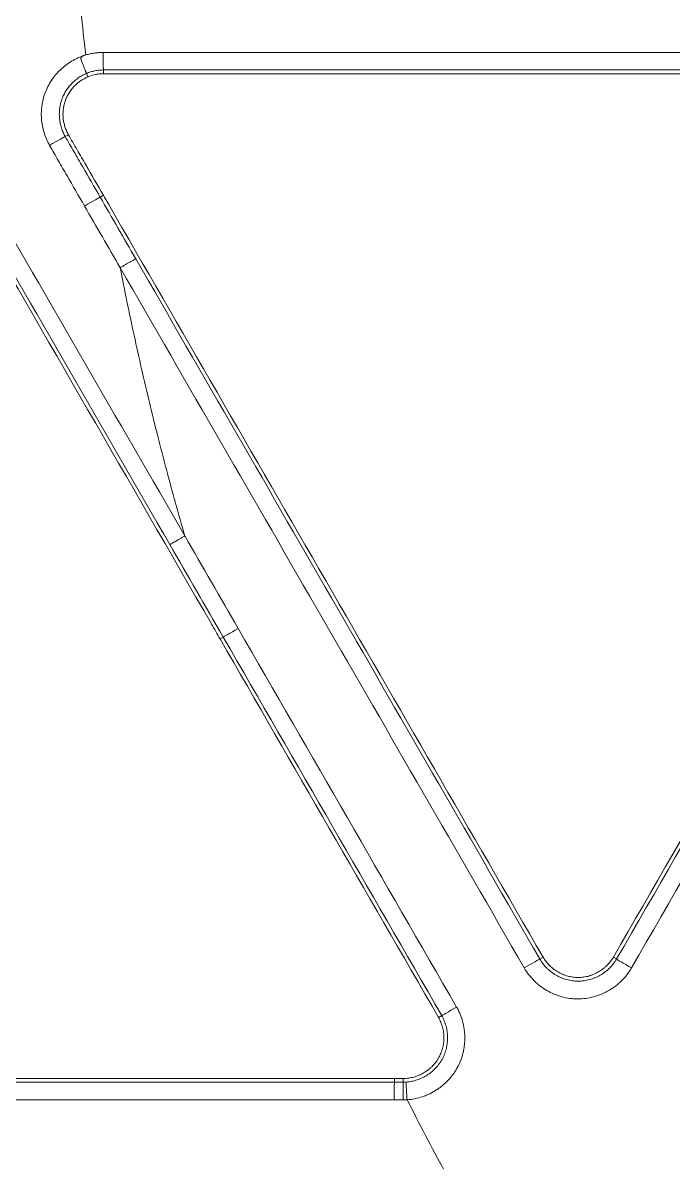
# Model space of a CAD drawing. Header units: inches. Extents: x 405346 to 489838, y -25612 to 14934.
# Drawn here: x 467106.82 to 467124.34, y 4229.87 to 4260.56 of the extents above; entities that cross this region are included whole.
import ezdxf

# ---------------------------------------------------------------- set-up
doc = ezdxf.new("R2010")
doc.units = ezdxf.units.IN
doc.header["$LTSCALE"] = 200
doc.header["$MEASUREMENT"] = 0
doc.layers.add('SS-EQ', color=2, linetype='Continuous', lineweight=20)

# ---------------------------------------------------------------- blocks, each defined once
blk = doc.blocks.new('4way무풍')
at = {"layer": 'SS-EQ'}
for p, q in [((-135.735, -62.234), (-135.736, -62.234)), ((-135.736, -62.234), (-135.698, -62.326)), ((-135.276, -62.142), (-135.276, -62.242)), ((-136.224, -63.884), (-136.31, -63.933)), ((-135.367, -65.566), (-135.281, -65.516)), ((-132.051, -77.413), (-132.138, -77.463)), ((-123.522, -86.082), (-123.436, -86.032)), ((-121.541, -86.032), (-121.454, -86.082)), ((-126.252, -87.657), (-126.165, -87.607)), ((-127.438, -89.399), (-127.438, -89.299)), ((-127.2, -89.399), (-127.2, -89.299))]:
    blk.add_line(p, q, dxfattribs=at)
for centre, major_axis, ratio, start_param, end_param in [((-135.276, -61.668), (0, -0.474), 0.024307, 4.718434, 6.248268), ((-136.72, -64.17), (0.41, 0.237), 0.006808, 0.034907, 1.595016), ((-135.777, -65.803), (-0.41, -0.237), 0.006464, 3.1765, 4.736502), ((-131.641, -77.176), (0.41, 0.237), 0.004216, 1.594272, 3.106686), ((-123.933, -86.318), (0.41, 0.237), 0.001439, 0.034907, 1.593108), ((-121.044, -86.318), (0.41, -0.237), 0.018509, 3.176505, 4.700632), ((-125.755, -87.371), (-0.41, -0.237), 0.001594, 4.734953, 6.248279), ((-127.437, -89.872), (0, 0.474), 0.020462, 0.035092, 1.580893), ((-127.199, -89.872), (0, 0.474), 0.020422, 0.034938, 1.580919)]:
    blk.add_ellipse(centre, major_axis=major_axis, ratio=ratio, start_param=start_param, end_param=end_param, dxfattribs=at)
for points, knots in [([(-0.032, -346.294), (-6.969, -346.294), (-13.906, -346.294), (-27.78, -346.294), (-34.717, -346.294), (-55.528, -346.294), (-69.403, -346.294), (-97.151, -346.294), (-111.025, -346.294), (-138.774, -346.294), (-152.648, -346.294), (-180.396, -346.294), (-194.27, -346.294), (-215.082, -346.294), (-222.019, -346.294), (-235.893, -346.294), (-242.83, -346.294), (-253.236, -346.294), (-256.704, -346.293), (-263.641, -346.293), (-267.11, -346.294), (-272.313, -346.294), (-274.047, -346.294), (-276.648, -346.294), (-277.515, -346.294), (-279.25, -346.294), (-280.117, -346.293), (-281.418, -346.293), (-281.851, -346.293), (-282.718, -346.293), (-283.152, -346.293), (-283.802, -346.293), (-284.019, -346.294), (-284.453, -346.294), (-284.669, -346.294), (-285.103, -346.294), (-285.32, -346.293), (-285.753, -346.291), (-285.97, -346.288), (-286.62, -346.277), (-287.053, -346.265), (-287.92, -346.232), (-288.353, -346.21), (-289.653, -346.133), (-290.519, -346.062), (-291.817, -345.929), (-292.25, -345.88), (-292.899, -345.799), (-293.116, -345.771), (-293.548, -345.713), (-294.627, -345.561), (-295.697, -345.382), (-298.249, -344.898), (-299.929, -344.504), (-302.417, -343.81), (-304.065, -343.313), (-305.692, -342.746), (-308.116, -341.843), (-309.711, -341.172), (-311.481, -340.336), (-311.677, -340.242), (-312.069, -340.051), (-312.265, -339.955), (-312.85, -339.663), (-313.238, -339.464), (-314.393, -338.857), (-315.91, -338.018), (-317.384, -337.119), (-318.837, -336.19), (-319.553, -335.711), (-320.962, -334.724), (-322.351, -333.708), (-324.369, -332.095), (-326.323, -330.394), (-327.582, -329.2), (-328.355, -328.435), (-328.586, -328.204), (-328.815, -327.971), (-328.968, -327.815), (-329.044, -327.737), (-329.423, -327.345), (-329.723, -327.029), (-330.61, -326.073), (-331.762, -324.777), (-333.398, -322.77), (-334.43, -321.391), (-335.932, -319.291), (-336.873, -317.851), (-338.196, -315.627), (-339.047, -314.124), (-339.838, -312.58), (-340.313, -311.601), (-340.454, -311.306), (-340.593, -311.01), (-340.685, -310.813), (-340.731, -310.713), (-340.958, -310.218), (-341.135, -309.821), (-341.654, -308.624), (-342.309, -307.019), (-343.186, -304.583), (-343.7, -302.939), (-344.419, -300.46), (-344.828, -298.788), (-345.336, -296.251), (-345.487, -295.401), (-345.755, -293.691), (-345.871, -292.831), (-345.994, -291.749), (-346.017, -291.533), (-346.062, -291.099), (-346.083, -290.882), (-346.143, -290.23), (-346.178, -289.796), (-346.239, -288.927), (-346.265, -288.493), (-346.307, -287.624), (-346.324, -287.19), (-346.342, -286.538), (-346.347, -286.321), (-346.354, -285.886), (-346.356, -285.669), (-346.359, -285.235), (-346.359, -285.017), (-346.359, -284.583), (-346.359, -284.366), (-346.358, -283.714), (-346.358, -283.28), (-346.358, -282.411), (-346.358, -281.976), (-346.358, -280.673), (-346.358, -279.804), (-346.359, -278.066), (-346.359, -277.197), (-346.359, -274.59), (-346.359, -272.852), (-346.358, -264.163), (-346.358, -257.211), (-346.359, -236.356), (-346.359, -222.453), (-346.359, -194.646), (-346.359, -180.743), (-346.359, -152.936), (-346.359, -139.033), (-346.359, -111.226), (-346.359, -69.517), (-346.359, -27.807), (-346.359, 0)], [0, 0, 0, 0, 0.03125, 0.03125, 0.0625, 0.0625, 0.125, 0.125, 0.1875, 0.1875, 0.25, 0.25, 0.3125, 0.3125, 0.34375, 0.34375, 0.375, 0.375, 0.390625, 0.390625, 0.40625, 0.40625, 0.414063, 0.414063, 0.417969, 0.417969, 0.421875, 0.421875, 0.423828, 0.423828, 0.425781, 0.425781, 0.426758, 0.426758, 0.427734, 0.427734, 0.428711, 0.428711, 0.429688, 0.429688, 0.431641, 0.431641, 0.433594, 0.433594, 0.4375, 0.4375, 0.439453, 0.439453, 0.44043, 0.44043, 0.441406, 0.445313, 0.445313, 0.453125, 0.453125, 0.457031, 0.460938, 0.460938, 0.46875, 0.46875, 0.469727, 0.469727, 0.470703, 0.470703, 0.472656, 0.472656, 0.476563, 0.480469, 0.480469, 0.484375, 0.484375, 0.488281, 0.492188, 0.496094, 0.5, 0.5, 0.500977, 0.501465, 0.501465, 0.501953, 0.501953, 0.503906, 0.503906, 0.507813, 0.511719, 0.515625, 0.515625, 0.523438, 0.523438, 0.527344, 0.53125, 0.53125, 0.532227, 0.532715, 0.532715, 0.533203, 0.533203, 0.535156, 0.535156, 0.539063, 0.542969, 0.546875, 0.546875, 0.554688, 0.554688, 0.558594, 0.558594, 0.5625, 0.5625, 0.563477, 0.563477, 0.564453, 0.564453, 0.566406, 0.566406, 0.568359, 0.568359, 0.570313, 0.570313, 0.571289, 0.571289, 0.572266, 0.572266, 0.573242, 0.573242, 0.574219, 0.574219, 0.576172, 0.576172, 0.578125, 0.578125, 0.582031, 0.582031, 0.585938, 0.585938, 0.59375, 0.59375, 0.625, 0.625, 0.6875, 0.6875, 0.75, 0.75, 0.8125, 0.8125, 0.875, 1, 1, 1, 1]), ([(-345.164, 0), (-345.164, -27.72), (-345.163, -69.3), (-345.162, -110.879), (-345.161, -138.599), (-345.16, -152.459), (-345.158, -180.179), (-345.157, -194.038), (-345.154, -221.758), (-345.152, -235.618), (-345.147, -256.408), (-345.146, -263.338), (-345.145, -272), (-345.144, -273.733), (-345.144, -276.331), (-345.144, -277.198), (-345.143, -278.93), (-345.142, -279.796), (-345.142, -281.096), (-345.141, -281.529), (-345.141, -282.395), (-345.141, -282.828), (-345.141, -283.694), (-345.141, -284.128), (-345.14, -284.777), (-345.139, -284.994), (-345.136, -285.427), (-345.134, -285.643), (-345.124, -286.293), (-345.113, -286.726), (-345.08, -287.592), (-345.06, -288.025), (-345.009, -288.891), (-344.978, -289.324), (-344.926, -289.973), (-344.898, -290.298), (-344.868, -290.623), (-344.847, -290.839), (-344.836, -290.947), (-344.736, -291.92), (-344.629, -292.78), (-344.379, -294.49), (-344.236, -295.341), (-343.754, -297.876), (-343.361, -299.547), (-342.665, -302.025), (-342.166, -303.667), (-341.312, -306.101), (-340.67, -307.704), (-340.162, -308.899), (-339.901, -309.494), (-339.629, -310.087), (-339.446, -310.481), (-339.353, -310.678), (-338.885, -311.657), (-338.495, -312.43), (-337.684, -313.955), (-337.263, -314.706), (-336.391, -316.189), (-335.94, -316.919), (-335.007, -318.36), (-334.525, -319.069), (-333.532, -320.468), (-332.508, -321.846), (-330.881, -323.85), (-329.735, -325.144), (-328.853, -326.098), (-328.555, -326.413), (-328.177, -326.804), (-328.101, -326.882), (-327.949, -327.038), (-327.721, -327.27), (-327.491, -327.501), (-326.721, -328.264), (-325.466, -329.454), (-323.518, -331.15), (-321.504, -332.756), (-320.119, -333.767), (-318.711, -334.749), (-317.997, -335.224), (-316.546, -336.146), (-315.81, -336.593), (-314.315, -337.455), (-313.557, -337.871), (-312.595, -338.371), (-312.305, -338.52), (-312.014, -338.667), (-311.819, -338.764), (-311.722, -338.813), (-311.235, -339.053), (-310.844, -339.241), (-309.666, -339.791), (-308.875, -340.139), (-307.283, -340.8), (-305.68, -341.425), (-303.244, -342.258), (-301.598, -342.743), (-299.114, -343.417), (-297.436, -343.797), (-294.888, -344.259), (-294.033, -344.395), (-292.957, -344.543), (-292.742, -344.571), (-292.31, -344.625), (-291.663, -344.704), (-291.015, -344.771), (-289.72, -344.892), (-288.856, -344.954), (-287.56, -345.019), (-287.128, -345.036), (-286.48, -345.054), (-286.264, -345.059), (-285.831, -345.067), (-285.615, -345.069), (-285.183, -345.073), (-284.967, -345.074), (-284.534, -345.075), (-284.318, -345.075), (-283.67, -345.076), (-283.237, -345.076), (-282.589, -345.076), (-282.373, -345.076), (-281.94, -345.076), (-281.724, -345.076), (-281.075, -345.076), (-280.643, -345.077), (-279.346, -345.077), (-278.481, -345.078), (-276.752, -345.079), (-275.887, -345.079), (-273.293, -345.079), (-271.563, -345.08), (-262.916, -345.081), (-255.998, -345.082), (-242.162, -345.085), (-235.244, -345.086), (-221.408, -345.089), (-214.49, -345.09), (-193.736, -345.092), (-179.9, -345.094), (-152.228, -345.096), (-138.392, -345.096), (-110.72, -345.097), (-96.884, -345.098), (-69.212, -345.098), (-55.376, -345.099), (-34.622, -345.099), (-27.704, -345.099), (-13.868, -345.099), (-6.95, -345.099), (-0.032, -345.099)], [0, 0, 0, 0, 0.125, 0.1875, 0.1875, 0.25, 0.25, 0.3125, 0.3125, 0.375, 0.375, 0.40625, 0.40625, 0.414063, 0.414063, 0.417969, 0.417969, 0.421875, 0.421875, 0.423828, 0.423828, 0.425781, 0.425781, 0.427734, 0.427734, 0.428711, 0.428711, 0.429688, 0.429688, 0.431641, 0.431641, 0.433594, 0.433594, 0.435547, 0.435547, 0.436523, 0.437012, 0.437012, 0.4375, 0.4375, 0.441406, 0.441406, 0.445313, 0.445313, 0.453125, 0.453125, 0.457031, 0.460938, 0.464844, 0.464844, 0.466797, 0.467773, 0.467773, 0.46875, 0.46875, 0.472656, 0.472656, 0.476563, 0.476563, 0.480469, 0.480469, 0.484375, 0.484375, 0.488281, 0.492188, 0.496094, 0.496094, 0.498047, 0.498047, 0.498535, 0.498535, 0.499023, 0.5, 0.5, 0.503906, 0.507813, 0.511719, 0.515625, 0.515625, 0.519531, 0.519531, 0.523438, 0.523438, 0.527344, 0.527344, 0.52832, 0.528809, 0.528809, 0.529297, 0.529297, 0.53125, 0.53125, 0.535156, 0.535156, 0.539063, 0.542969, 0.546875, 0.546875, 0.554688, 0.554688, 0.558594, 0.558594, 0.55957, 0.55957, 0.560547, 0.5625, 0.5625, 0.566406, 0.566406, 0.568359, 0.568359, 0.569336, 0.569336, 0.570313, 0.570313, 0.571289, 0.571289, 0.572266, 0.572266, 0.574219, 0.574219, 0.575195, 0.575195, 0.576172, 0.576172, 0.578125, 0.578125, 0.582031, 0.582031, 0.585938, 0.585938, 0.59375, 0.59375, 0.625, 0.625, 0.65625, 0.65625, 0.6875, 0.6875, 0.75, 0.75, 0.8125, 0.8125, 0.875, 0.875, 0.9375, 0.9375, 0.96875, 0.96875, 1, 1, 1, 1]), ([(-135.751, -61.733), (-135.798, -61.345), (-135.893, -60.568), (-135.972, -59.789), (-136.011, -59.4)], [0, 0, 0, 0, 0.500002, 1, 1, 1, 1]), ([(-135.751, -61.737), (-135.713, -61.726), (-135.675, -61.716), (-135.598, -61.7), (-135.56, -61.693), (-135.482, -61.682), (-135.443, -61.678), (-135.365, -61.673), (-135.326, -61.671), (-135.287, -61.671)], [0, 0, 0, 0, 0.25, 0.25, 0.5, 0.5, 0.75, 0.75, 1, 1, 1, 1]), ([(-136.731, -64.173), (-136.763, -64.118), (-136.791, -64.062), (-136.841, -63.946), (-136.862, -63.887), (-136.899, -63.767), (-136.914, -63.706), (-136.937, -63.581), (-136.944, -63.518), (-136.953, -63.393), (-136.954, -63.33), (-136.951, -63.236), (-136.948, -63.205), (-136.942, -63.142), (-136.939, -63.11), (-136.914, -62.953), (-136.881, -62.832), (-136.811, -62.658), (-136.784, -62.601), (-136.723, -62.49), (-136.689, -62.436), (-136.617, -62.333), (-136.578, -62.284), (-136.516, -62.213), (-136.484, -62.179), (-136.45, -62.146), (-136.427, -62.124), (-136.415, -62.113), (-136.356, -62.06), (-136.259, -61.98), (-136.153, -61.913), (-136.071, -61.867), (-136.043, -61.852), (-135.986, -61.825), (-135.957, -61.812), (-135.869, -61.775), (-135.811, -61.75), (-135.752, -61.726)], [0, 0, 0, 0, 0.0625, 0.0625, 0.125, 0.125, 0.1875, 0.1875, 0.25, 0.25, 0.3125, 0.3125, 0.34375, 0.34375, 0.375, 0.375, 0.5, 0.5, 0.5625, 0.5625, 0.625, 0.625, 0.6875, 0.6875, 0.71875, 0.734375, 0.734375, 0.75, 0.75, 0.8125, 0.875, 0.875, 0.90625, 0.90625, 0.9375, 0.9375, 1, 1, 1, 1]), ([(-135.751, -61.733), (-135.768, -61.739), (-135.785, -61.745), (-135.81, -61.755), (-135.819, -61.759), (-135.835, -61.766), (-135.843, -61.77), (-135.855, -61.777), (-135.859, -61.779), (-135.866, -61.785), (-135.87, -61.788), (-135.876, -61.794), (-135.878, -61.798), (-135.882, -61.806), (-135.883, -61.811), (-135.885, -61.82), (-135.885, -61.824), (-135.884, -61.833), (-135.884, -61.838), (-135.882, -61.851), (-135.88, -61.86), (-135.873, -61.885), (-135.867, -61.902), (-135.856, -61.935), (-135.85, -61.951), (-135.839, -61.982), (-135.833, -61.997), (-135.821, -62.026), (-135.816, -62.04), (-135.799, -62.081), (-135.789, -62.105), (-135.776, -62.138), (-135.771, -62.148), (-135.763, -62.167), (-135.756, -62.184), (-135.75, -62.198), (-135.745, -62.21), (-135.743, -62.215), (-135.739, -62.223), (-135.737, -62.228), (-135.735, -62.231), (-135.735, -62.233), (-135.735, -62.233), (-135.735, -62.234)], [0, 0, 0, 0, 0.0625, 0.0625, 0.09375, 0.09375, 0.125, 0.125, 0.140625, 0.140625, 0.15625, 0.15625, 0.171875, 0.171875, 0.1875, 0.1875, 0.203125, 0.203125, 0.21875, 0.21875, 0.25, 0.25, 0.3125, 0.3125, 0.375, 0.375, 0.4375, 0.4375, 0.5, 0.5, 0.625, 0.625, 0.6875, 0.6875, 0.75, 0.8125, 0.8125, 0.875, 0.875, 0.9375, 0.96875, 0.96875, 1, 1, 1, 1]), ([(-135.736, -62.234), (-135.738, -62.235), (-135.741, -62.236), (-135.746, -62.238), (-135.753, -62.242), (-135.77, -62.249), (-135.804, -62.265), (-135.832, -62.279), (-135.887, -62.31), (-135.958, -62.355), (-136.024, -62.407), (-136.072, -62.449), (-136.088, -62.463), (-136.119, -62.493), (-136.133, -62.508), (-136.177, -62.554), (-136.231, -62.618), (-136.278, -62.688), (-136.311, -62.743), (-136.322, -62.761), (-136.342, -62.799), (-136.351, -62.818), (-136.378, -62.875), (-136.393, -62.914), (-136.42, -62.994), (-136.432, -63.034), (-136.445, -63.096), (-136.449, -63.117), (-136.456, -63.159), (-136.459, -63.18), (-136.465, -63.243), (-136.47, -63.327), (-136.466, -63.411), (-136.46, -63.474), (-136.457, -63.495), (-136.451, -63.537), (-136.447, -63.558), (-136.434, -63.621), (-136.413, -63.703), (-136.384, -63.781), (-136.35, -63.858), (-136.331, -63.896), (-136.31, -63.933)], [0, 0, 0, 0, 0.003906, 0.003906, 0.007812, 0.015625, 0.03125, 0.0625, 0.0625, 0.125, 0.1875, 0.1875, 0.21875, 0.21875, 0.25, 0.25, 0.3125, 0.375, 0.375, 0.40625, 0.40625, 0.4375, 0.4375, 0.5, 0.5, 0.5625, 0.5625, 0.59375, 0.59375, 0.625, 0.625, 0.6875, 0.75, 0.75, 0.78125, 0.78125, 0.8125, 0.8125, 0.875, 0.9375, 0.9375, 1, 1, 1, 1]), ([(-135.276, -62.142), (-135.296, -62.142), (-135.315, -62.142), (-135.355, -62.144), (-135.374, -62.146), (-135.433, -62.152), (-135.472, -62.157), (-135.549, -62.173), (-135.587, -62.183), (-135.663, -62.206), (-135.7, -62.219), (-135.736, -62.234)], [0, 0, 0, 0, 0.125, 0.125, 0.25, 0.25, 0.5, 0.5, 0.75, 0.75, 1, 1, 1, 1]), ([(-135.676, -62.318), (-135.612, -62.293), (-135.546, -62.274), (-135.446, -62.255), (-135.412, -62.25), (-135.344, -62.244), (-135.31, -62.242), (-135.276, -62.242)], [0, 0, 0, 0, 0.5, 0.5, 0.75, 0.75, 1, 1, 1, 1]), ([(-136.224, -63.884), (-136.243, -63.85), (-136.261, -63.815), (-136.292, -63.744), (-136.319, -63.672), (-136.338, -63.597), (-136.35, -63.54), (-136.353, -63.521), (-136.359, -63.482), (-136.361, -63.463), (-136.371, -63.367), (-136.371, -63.289), (-136.36, -63.193), (-136.358, -63.173), (-136.351, -63.135), (-136.348, -63.116), (-136.335, -63.059), (-136.325, -63.022), (-136.3, -62.949), (-136.286, -62.913), (-136.261, -62.861), (-136.253, -62.843), (-136.234, -62.809), (-136.225, -62.792), (-136.174, -62.709), (-136.128, -62.647), (-136.062, -62.577), (-136.048, -62.563), (-136.02, -62.536), (-136.006, -62.522), (-135.962, -62.484), (-135.931, -62.46), (-135.837, -62.394), (-135.77, -62.356), (-135.698, -62.326)], [0, 0, 0, 0, 0.0625, 0.0625, 0.125, 0.1875, 0.1875, 0.21875, 0.21875, 0.25, 0.25, 0.375, 0.375, 0.40625, 0.40625, 0.4375, 0.4375, 0.5, 0.5, 0.5625, 0.5625, 0.59375, 0.59375, 0.625, 0.625, 0.75, 0.75, 0.78125, 0.78125, 0.8125, 0.8125, 0.875, 0.875, 1, 1, 1, 1]), ([(-136.31, -63.933), (-136.231, -64.069), (-136.153, -64.205), (-135.996, -64.477), (-135.917, -64.613), (-135.681, -65.022), (-135.524, -65.294), (-135.367, -65.566)], [0, 0, 0, 0, 0.25, 0.25, 0.500001, 0.500001, 1, 1, 1, 1]), ([(-136.224, -63.884), (-136.145, -64.02), (-136.067, -64.156), (-135.91, -64.428), (-135.831, -64.564), (-135.595, -64.972), (-135.438, -65.244), (-135.281, -65.516)], [0, 0, 0, 0, 0.25, 0.25, 0.5, 0.5, 1, 1, 1, 1]), ([(-135.789, -65.806), (-135.946, -65.534), (-136.103, -65.262), (-136.339, -64.853), (-136.417, -64.717), (-136.574, -64.445), (-136.653, -64.309), (-136.731, -64.173)], [0, 0, 0, 0, 0.499997, 0.499997, 0.749998, 0.749998, 1, 1, 1, 1]), ([(-134.829, -67.467), (-134.803, -67.452), (-134.776, -67.436), (-134.723, -67.406), (-134.698, -67.391), (-134.648, -67.363), (-134.624, -67.349), (-134.578, -67.323), (-134.557, -67.311), (-134.518, -67.289), (-134.5, -67.279), (-134.469, -67.261), (-134.456, -67.253), (-134.434, -67.241), (-134.425, -67.236), (-134.413, -67.23), (-134.409, -67.228), (-134.408, -67.227)], [0, 0, 0, 0, 0.125, 0.125, 0.25, 0.25, 0.375, 0.375, 0.5, 0.5, 0.625, 0.625, 0.75, 0.75, 0.875, 0.875, 1, 1, 1, 1]), ([(-133.089, -74.69), (-133.257, -74.094), (-133.592, -72.901), (-134.044, -71.099), (-134.462, -69.289), (-134.707, -68.075), (-134.829, -67.468)], [0, 0, 0, 0, 0.249999, 0.499998, 0.749999, 1, 1, 1, 1]), ([(-133.088, -74.691), (-133.114, -74.706), (-133.14, -74.721), (-133.191, -74.75), (-133.215, -74.764), (-133.263, -74.792), (-133.286, -74.805), (-133.329, -74.83), (-133.349, -74.842), (-133.385, -74.863), (-133.402, -74.873), (-133.431, -74.89), (-133.444, -74.897), (-133.464, -74.909), (-133.472, -74.914), (-133.484, -74.921), (-133.487, -74.923), (-133.488, -74.924)], [0, 0, 0, 0, 0.125, 0.125, 0.25, 0.25, 0.375, 0.375, 0.5, 0.5, 0.625, 0.625, 0.75, 0.75, 0.875, 0.875, 1, 1, 1, 1]), ([(-123.522, -86.082), (-123.521, -86.084), (-123.519, -86.087), (-123.516, -86.093), (-123.511, -86.101), (-123.499, -86.121), (-123.474, -86.159), (-123.451, -86.191), (-123.404, -86.252), (-123.369, -86.291), (-123.314, -86.346), (-123.295, -86.364), (-123.255, -86.398), (-123.235, -86.415), (-123.172, -86.462), (-123.086, -86.519), (-122.993, -86.566), (-122.933, -86.591), (-122.92, -86.596), (-122.896, -86.605), (-122.859, -86.619), (-122.822, -86.63), (-122.747, -86.651), (-122.696, -86.661), (-122.619, -86.672), (-122.593, -86.674), (-122.541, -86.678), (-122.515, -86.679), (-122.436, -86.679), (-122.384, -86.675), (-122.282, -86.661), (-122.231, -86.651), (-122.155, -86.63), (-122.13, -86.622), (-122.081, -86.605), (-122.057, -86.596), (-121.985, -86.566), (-121.938, -86.543), (-121.871, -86.504), (-121.838, -86.483), (-121.805, -86.461), (-121.784, -86.446), (-121.773, -86.438), (-121.721, -86.399), (-121.643, -86.331), (-121.574, -86.253), (-121.526, -86.192), (-121.511, -86.17), (-121.489, -86.138), (-121.481, -86.127), (-121.471, -86.11), (-121.466, -86.102), (-121.461, -86.093), (-121.457, -86.088), (-121.456, -86.085), (-121.454, -86.082)], [0, 0, 0, 0, 0.003906, 0.003906, 0.007812, 0.015625, 0.03125, 0.0625, 0.0625, 0.125, 0.125, 0.15625, 0.15625, 0.1875, 0.1875, 0.25, 0.3125, 0.3125, 0.328125, 0.328125, 0.34375, 0.375, 0.375, 0.4375, 0.4375, 0.46875, 0.46875, 0.5, 0.5, 0.5625, 0.5625, 0.625, 0.625, 0.65625, 0.65625, 0.6875, 0.6875, 0.75, 0.75, 0.78125, 0.796875, 0.796875, 0.8125, 0.8125, 0.875, 0.9375, 0.9375, 0.96875, 0.96875, 0.984375, 0.984375, 0.992188, 0.996094, 0.996094, 1, 1, 1, 1]), ([(-121.541, -86.032), (-121.565, -86.074), (-121.592, -86.113), (-121.65, -86.188), (-121.681, -86.224), (-121.732, -86.274), (-121.75, -86.29), (-121.786, -86.322), (-121.805, -86.337), (-121.862, -86.38), (-121.941, -86.433), (-122.026, -86.475), (-122.082, -86.498), (-122.093, -86.503), (-122.115, -86.512), (-122.149, -86.524), (-122.183, -86.534), (-122.252, -86.553), (-122.298, -86.563), (-122.369, -86.572), (-122.393, -86.575), (-122.44, -86.578), (-122.465, -86.579), (-122.536, -86.579), (-122.631, -86.573), (-122.725, -86.554), (-122.794, -86.535), (-122.817, -86.528), (-122.862, -86.512), (-122.884, -86.503), (-122.95, -86.476), (-122.993, -86.455), (-123.055, -86.419), (-123.085, -86.4), (-123.115, -86.38), (-123.134, -86.366), (-123.144, -86.359), (-123.192, -86.323), (-123.264, -86.26), (-123.327, -86.189), (-123.385, -86.114), (-123.412, -86.074), (-123.436, -86.032)], [0, 0, 0, 0, 0.0625, 0.0625, 0.125, 0.125, 0.15625, 0.15625, 0.1875, 0.1875, 0.25, 0.3125, 0.3125, 0.328125, 0.328125, 0.34375, 0.375, 0.375, 0.4375, 0.4375, 0.46875, 0.46875, 0.5, 0.5, 0.5625, 0.625, 0.625, 0.65625, 0.65625, 0.6875, 0.6875, 0.75, 0.75, 0.78125, 0.796875, 0.796875, 0.8125, 0.8125, 0.875, 0.9375, 0.9375, 1, 1, 1, 1]), ([(-121.053, -86.323), (-121.071, -86.355), (-121.091, -86.386), (-121.132, -86.447), (-121.153, -86.477), (-121.22, -86.563), (-121.316, -86.671), (-121.426, -86.766), (-121.498, -86.822), (-121.513, -86.833), (-121.543, -86.854), (-121.588, -86.885), (-121.634, -86.914), (-121.729, -86.968), (-121.794, -87), (-121.894, -87.042), (-121.928, -87.055), (-121.98, -87.073), (-121.997, -87.079), (-122.032, -87.089), (-122.05, -87.095), (-122.138, -87.118), (-122.28, -87.147), (-122.425, -87.157), (-122.534, -87.157), (-122.571, -87.156), (-122.644, -87.151), (-122.68, -87.147), (-122.788, -87.133), (-122.859, -87.118), (-122.964, -87.09), (-122.998, -87.079), (-123.05, -87.061), (-123.067, -87.055), (-123.101, -87.042), (-123.118, -87.035), (-123.203, -87), (-123.333, -86.935), (-123.454, -86.855), (-123.526, -86.8), (-123.54, -86.789), (-123.569, -86.766), (-123.583, -86.754), (-123.624, -86.718), (-123.651, -86.693), (-123.728, -86.616), (-123.776, -86.562), (-123.865, -86.447), (-123.905, -86.387), (-123.942, -86.323)], [0, 0, 0, 0, 0.03125, 0.03125, 0.0625, 0.0625, 0.125, 0.1875, 0.1875, 0.203125, 0.203125, 0.21875, 0.25, 0.25, 0.3125, 0.3125, 0.34375, 0.34375, 0.359375, 0.359375, 0.375, 0.375, 0.4375, 0.5, 0.5, 0.53125, 0.53125, 0.5625, 0.5625, 0.625, 0.625, 0.65625, 0.65625, 0.671875, 0.671875, 0.6875, 0.6875, 0.75, 0.8125, 0.8125, 0.828125, 0.828125, 0.84375, 0.84375, 0.875, 0.875, 0.9375, 0.9375, 1, 1, 1, 1]), ([(-125.765, -87.375), (-125.747, -87.406), (-125.73, -87.437), (-125.699, -87.501), (-125.684, -87.533), (-125.644, -87.631), (-125.599, -87.764), (-125.57, -87.901), (-125.555, -88.006), (-125.552, -88.042), (-125.546, -88.112), (-125.544, -88.147), (-125.543, -88.253), (-125.546, -88.323), (-125.557, -88.427), (-125.562, -88.462), (-125.571, -88.514), (-125.574, -88.532), (-125.581, -88.566), (-125.585, -88.584), (-125.606, -88.67), (-125.647, -88.804), (-125.704, -88.932), (-125.754, -89.025), (-125.772, -89.056), (-125.809, -89.116), (-125.829, -89.146), (-125.89, -89.232), (-125.979, -89.34), (-126.08, -89.437), (-126.162, -89.505), (-126.19, -89.527), (-126.246, -89.569), (-126.275, -89.589), (-126.364, -89.646), (-126.425, -89.68), (-126.52, -89.726), (-126.552, -89.74), (-126.601, -89.76), (-126.617, -89.767), (-126.651, -89.779), (-126.667, -89.785), (-126.751, -89.813), (-126.888, -89.85), (-127.028, -89.868), (-127.098, -89.873)], [0, 0, 0, 0, 0.03125, 0.03125, 0.0625, 0.0625, 0.125, 0.1875, 0.1875, 0.21875, 0.21875, 0.25, 0.25, 0.3125, 0.3125, 0.34375, 0.34375, 0.359375, 0.359375, 0.375, 0.375, 0.4375, 0.5, 0.5, 0.53125, 0.53125, 0.5625, 0.5625, 0.625, 0.6875, 0.6875, 0.71875, 0.71875, 0.75, 0.75, 0.8125, 0.8125, 0.84375, 0.84375, 0.859375, 0.859375, 0.875, 0.875, 0.9375, 1, 1, 1, 1]), ([(-126.252, -87.657), (-126.228, -87.699), (-126.207, -87.742), (-126.171, -87.83), (-126.156, -87.875), (-126.138, -87.944), (-126.133, -87.968), (-126.123, -88.015), (-126.12, -88.039), (-126.111, -88.11), (-126.105, -88.205), (-126.111, -88.3), (-126.118, -88.359), (-126.12, -88.371), (-126.124, -88.395), (-126.13, -88.43), (-126.138, -88.465), (-126.156, -88.534), (-126.171, -88.579), (-126.198, -88.645), (-126.208, -88.667), (-126.229, -88.71), (-126.24, -88.731), (-126.276, -88.793), (-126.329, -88.872), (-126.392, -88.943), (-126.443, -88.994), (-126.461, -89.01), (-126.497, -89.042), (-126.515, -89.057), (-126.572, -89.1), (-126.612, -89.126), (-126.674, -89.162), (-126.695, -89.173), (-126.737, -89.195), (-126.759, -89.205), (-126.826, -89.233), (-126.916, -89.264), (-127.009, -89.283), (-127.103, -89.296), (-127.151, -89.299), (-127.2, -89.299)], [0, 0, 0, 0, 0.0625, 0.0625, 0.125, 0.125, 0.15625, 0.15625, 0.1875, 0.1875, 0.25, 0.3125, 0.3125, 0.328125, 0.328125, 0.34375, 0.375, 0.375, 0.4375, 0.4375, 0.46875, 0.46875, 0.5, 0.5, 0.5625, 0.625, 0.625, 0.65625, 0.65625, 0.6875, 0.6875, 0.75, 0.75, 0.78125, 0.78125, 0.8125, 0.8125, 0.875, 0.9375, 0.9375, 1, 1, 1, 1]), ([(-127.122, -89.396), (-127.071, -89.393), (-126.971, -89.379), (-126.874, -89.353), (-126.801, -89.329), (-126.777, -89.32), (-126.731, -89.301), (-126.708, -89.291), (-126.64, -89.258), (-126.596, -89.234), (-126.532, -89.193), (-126.512, -89.179), (-126.471, -89.149), (-126.451, -89.133), (-126.392, -89.084), (-126.319, -89.015), (-126.256, -88.937), (-126.212, -88.876), (-126.198, -88.855), (-126.171, -88.812), (-126.158, -88.79), (-126.122, -88.723), (-126.081, -88.631), (-126.052, -88.535), (-126.037, -88.473), (-126.035, -88.461), (-126.03, -88.436), (-126.023, -88.399), (-126.017, -88.361), (-126.009, -88.286), (-126.007, -88.236), (-126.008, -88.161), (-126.009, -88.135), (-126.013, -88.085), (-126.016, -88.06), (-126.026, -87.984), (-126.046, -87.886), (-126.079, -87.791), (-126.107, -87.721), (-126.118, -87.698), (-126.135, -87.663), (-126.143, -87.646), (-126.154, -87.627), (-126.159, -87.618), (-126.162, -87.613), (-126.163, -87.61), (-126.165, -87.607)], [0, 0, 0, 0, 0.0625, 0.125, 0.125, 0.15625, 0.15625, 0.1875, 0.1875, 0.25, 0.25, 0.28125, 0.28125, 0.3125, 0.3125, 0.375, 0.4375, 0.4375, 0.46875, 0.46875, 0.5, 0.5, 0.5625, 0.625, 0.625, 0.640625, 0.640625, 0.65625, 0.6875, 0.6875, 0.75, 0.75, 0.78125, 0.78125, 0.8125, 0.8125, 0.875, 0.9375, 0.9375, 0.96875, 0.96875, 0.984375, 0.992187, 0.996094, 0.996094, 1, 1, 1, 1]), ([(-152.774, -89.299), (-148.552, -89.299), (-144.329, -89.299), (-135.884, -89.299), (-131.661, -89.299), (-127.438, -89.299)], [0, 0, 0, 0, 0.5, 0.5, 1, 1, 1, 1]), ([(-152.774, -89.399), (-148.552, -89.399), (-144.329, -89.399), (-135.884, -89.399), (-131.661, -89.399), (-127.438, -89.399)], [0, 0, 0, 0, 0.5, 0.5, 1, 1, 1, 1]), ([(-127.438, -89.399), (-127.418, -89.399), (-127.398, -89.399), (-127.358, -89.399), (-127.339, -89.399), (-127.279, -89.399), (-127.239, -89.399), (-127.2, -89.399)], [0, 0, 0, 0, 0.250001, 0.250001, 0.500001, 0.500001, 1, 1, 1, 1]), ([(-127.389, -89.299), (-127.385, -89.299), (-127.382, -89.299), (-127.358, -89.299), (-127.339, -89.299), (-127.279, -89.299), (-127.239, -89.299), (-127.2, -89.299)], [0, 0, 0, 0, 0.054085, 0.054085, 0.36939, 0.36939, 1, 1, 1, 1]), ([(-127.099, -89.873), (-127.101, -89.843), (-127.103, -89.812), (-127.107, -89.753), (-127.109, -89.723), (-127.112, -89.667), (-127.114, -89.639), (-127.116, -89.588), (-127.118, -89.564), (-127.12, -89.52), (-127.121, -89.5), (-127.122, -89.465), (-127.122, -89.45), (-127.123, -89.425), (-127.123, -89.415), (-127.123, -89.401), (-127.122, -89.397), (-127.122, -89.396)], [0, 0, 0, 0, 0.125, 0.125, 0.25, 0.25, 0.375, 0.375, 0.5, 0.5, 0.625, 0.625, 0.75, 0.75, 0.875, 0.875, 1, 1, 1, 1]), ([(-127.447, -89.877), (-131.67, -89.877), (-135.894, -89.877), (-144.34, -89.876), (-148.563, -89.876), (-152.786, -89.876)], [0, 0, 0, 0, 0.5, 0.5, 1, 1, 1, 1]), ([(-123.938, -95.531), (-124.308, -94.913), (-125.049, -93.677), (-126.103, -91.791), (-126.767, -90.513), (-127.099, -89.873)], [0, 0, 0, 0, 0.333333, 0.666666, 1, 1, 1, 1])]:
    blk.add_open_spline(points, degree=3, knots=knots, dxfattribs=at)
for points in [[(-135.287, -61.671), (-126.762, -61.672), (-118.236, -61.672), (-109.71, -61.672)], [(-135.736, -62.234), (-135.736, -62.234), (-135.735, -62.234), (-135.735, -62.234)], [(-109.701, -62.142), (-118.227, -62.142), (-126.752, -62.142), (-135.276, -62.142)], [(-109.701, -62.242), (-118.227, -62.242), (-126.752, -62.242), (-135.276, -62.242)], [(-135.698, -62.326), (-135.69, -62.323), (-135.683, -62.32), (-135.676, -62.318)], [(-121.541, -86.032), (-117.279, -78.649), (-113.016, -71.266), (-108.754, -63.884)], [(-121.454, -86.082), (-117.192, -78.699), (-112.929, -71.316), (-108.667, -63.934)], [(-108.265, -64.174), (-112.528, -71.557), (-116.791, -78.94), (-121.053, -86.323)], [(-138.554, -65.225), (-136.732, -68.38), (-134.911, -71.534), (-133.09, -74.689)], [(-132.37, -77.06), (-134.593, -73.21), (-136.816, -69.359), (-139.039, -65.509)], [(-133.488, -74.924), (-135.309, -71.769), (-137.131, -68.614), (-138.952, -65.459)], [(-135.367, -65.566), (-135.047, -66.12), (-134.728, -66.673), (-134.408, -67.227)], [(-135.281, -65.516), (-135.237, -65.593), (-135.192, -65.671), (-135.147, -65.748)], [(-134.829, -67.467), (-135.149, -66.913), (-135.469, -66.36), (-135.789, -65.806)], [(-135.147, -65.749), (-131.243, -72.51), (-127.34, -79.271), (-123.436, -86.032)], [(-123.942, -86.323), (-127.571, -80.038), (-131.2, -73.753), (-134.829, -67.468)], [(-134.408, -67.227), (-130.78, -73.512), (-127.151, -79.797), (-123.522, -86.082)], [(-133.088, -74.691), (-132.609, -75.52), (-132.13, -76.35), (-131.651, -77.18)], [(-132.051, -77.413), (-132.53, -76.583), (-133.009, -75.753), (-133.488, -74.924)], [(-132.138, -77.463), (-132.215, -77.329), (-132.292, -77.196), (-132.369, -77.062)], [(-131.651, -77.18), (-129.689, -80.578), (-127.727, -83.977), (-125.765, -87.375)], [(-126.252, -87.657), (-128.214, -84.259), (-130.176, -80.861), (-132.138, -77.463)], [(-126.165, -87.607), (-128.127, -84.209), (-130.089, -80.811), (-132.051, -77.413)], [(-127.438, -89.299), (-127.422, -89.299), (-127.406, -89.299), (-127.39, -89.299)], [(-127.2, -89.399), (-127.174, -89.399), (-127.148, -89.398), (-127.122, -89.396)], [(-127.209, -89.877), (-127.288, -89.877), (-127.368, -89.877), (-127.447, -89.877)], [(-127.099, -89.873), (-127.136, -89.876), (-127.172, -89.877), (-127.209, -89.877)]]:
    blk.add_open_spline(points, degree=3, dxfattribs=at)

msp = doc.modelspace()

# ---------------------------------------------------------------- block references
msp.add_blockref('4way무풍', (467244.268, 4321.426))

doc.saveas('drawing.dxf')
